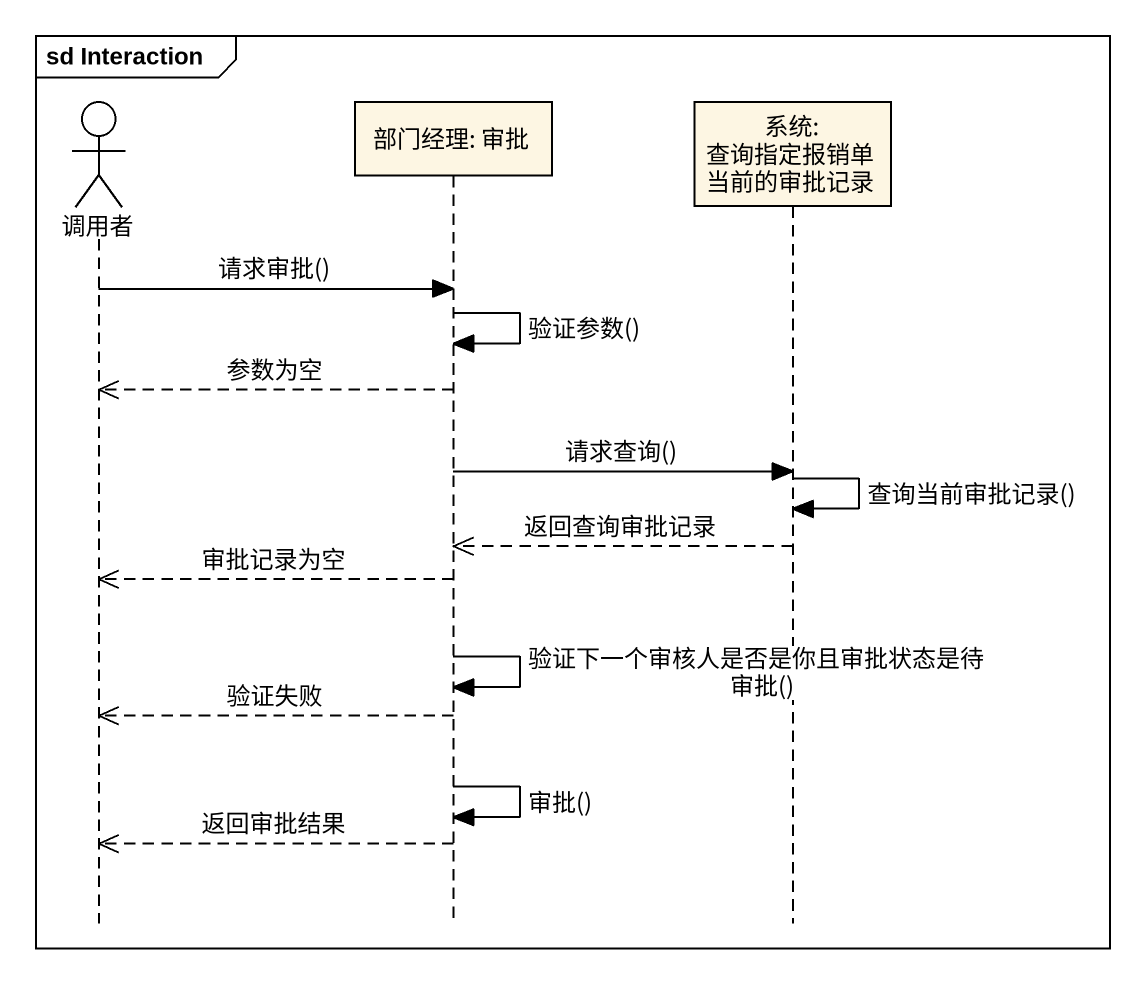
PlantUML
@startuml
mainframe sd Interaction
hide footbox
actor 调用者
participant "部门经理: 审批" as 部门经理_审批
participant "系统: 查询指定报销单当前的审批记录" as 系统_查询指定报销单当前的审批记录

调用者 -> 部门经理_审批 : 请求审批()
部门经理_审批 -> 部门经理_审批 : 验证参数()
部门经理_审批 -->> 调用者 : 参数为空
部门经理_审批 -> 系统_查询指定报销单当前的审批记录 : 请求查询()
系统_查询指定报销单当前的审批记录 -> 系统_查询指定报销单当前的审批记录 : 查询当前审批记录()
系统_查询指定报销单当前的审批记录 -->> 部门经理_审批 : 返回查询审批记录
部门经理_审批 -->> 调用者 : 审批记录为空
部门经理_审批 -> 部门经理_审批 : 验证下一个审核人是否是你且审批状态是待审批()
部门经理_审批 -->> 调用者 : 验证失败
部门经理_审批 -> 部门经理_审批 : 审批()
部门经理_审批 -->> 调用者 : 返回审批结果
@enduml
